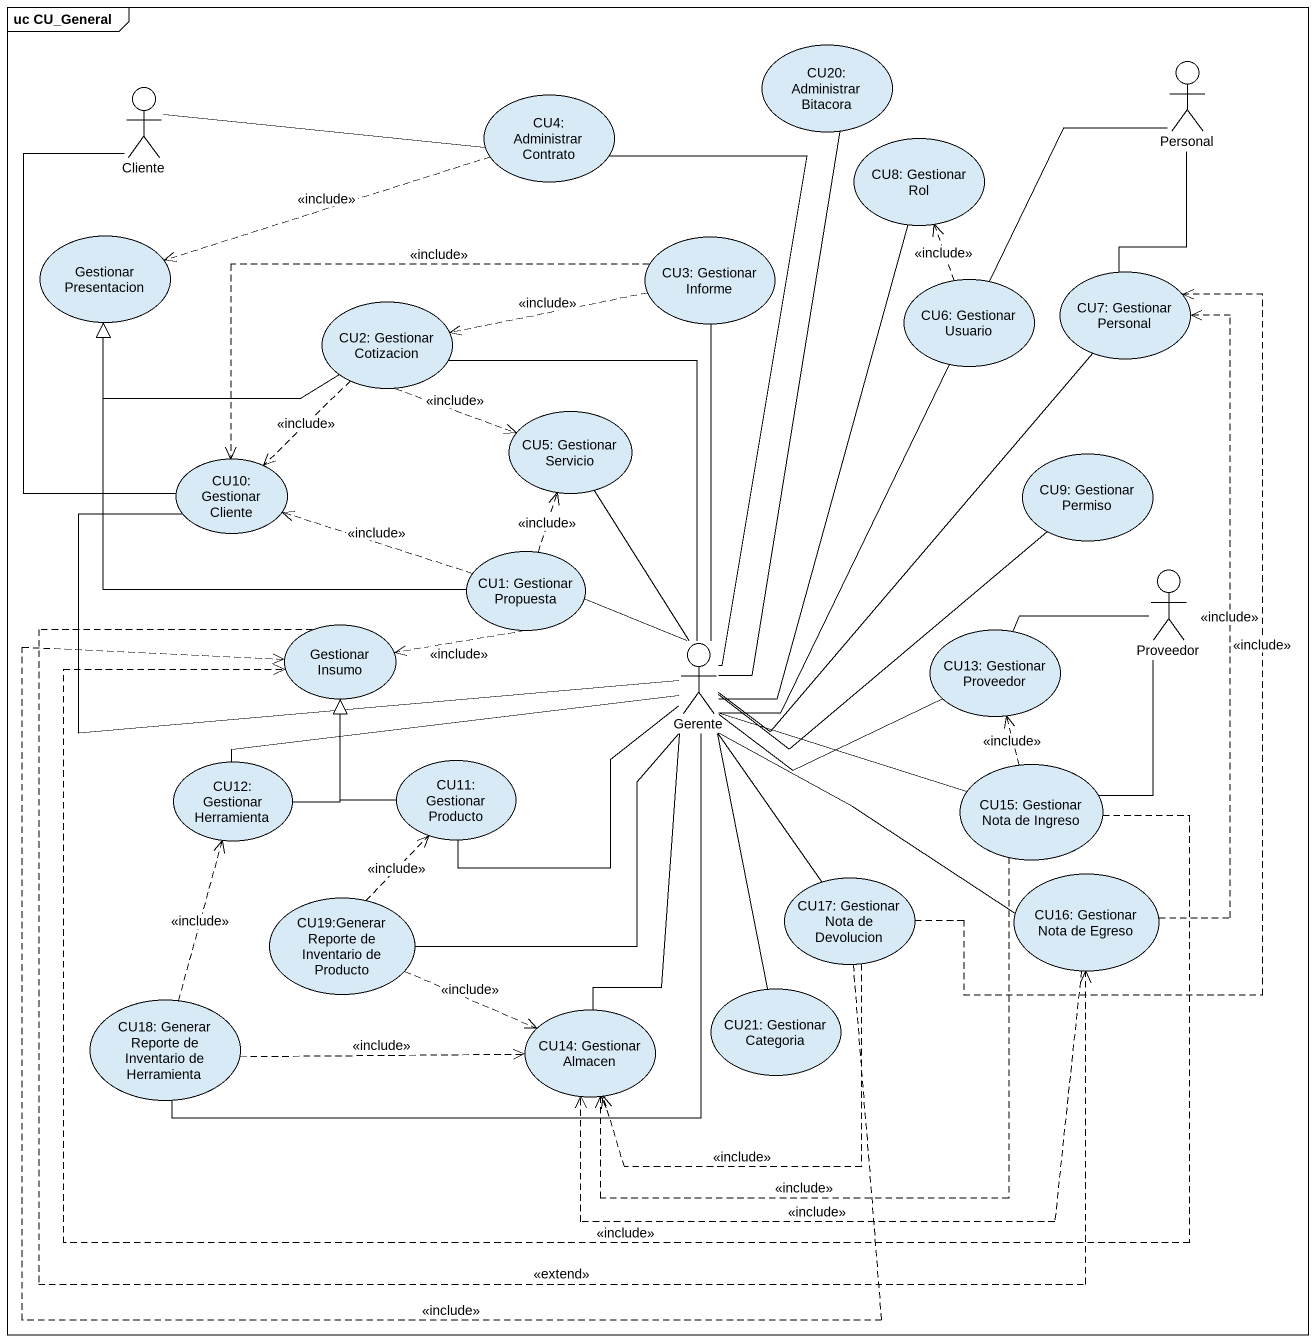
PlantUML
@startuml
mainframe uc CU_General
usecase "CU20: Administrar Bitacora" as CU20_Administrar_Bitacora
actor Cliente
usecase "CU4: Administrar Contrato" as CU4_Administrar_Contrato
actor Personal
usecase "CU8: Gestionar Rol" as CU8_Gestionar_Rol
usecase "Gestionar Presentacion" as Gestionar_Presentacion
usecase "CU3: Gestionar Informe" as CU3_Gestionar_Informe
usecase "CU6: Gestionar Usuario" as CU6_Gestionar_Usuario
usecase "CU7: Gestionar Personal" as CU7_Gestionar_Personal
usecase "CU2: Gestionar Cotizacion" as CU2_Gestionar_Cotizacion
usecase "CU5: Gestionar Servicio" as CU5_Gestionar_Servicio
usecase "CU10: Gestionar Cliente" as CU10_Gestionar_Cliente
usecase "CU9: Gestionar Permiso" as CU9_Gestionar_Permiso
usecase "CU1: Gestionar Propuesta" as CU1_Gestionar_Propuesta
actor Proveedor
usecase "Gestionar Insumo" as Gestionar_Insumo
actor Gerente
usecase "CU13: Gestionar Proveedor" as CU13_Gestionar_Proveedor
usecase "CU12: Gestionar Herramienta" as CU12_Gestionar_Herramienta
usecase "CU11: Gestionar Producto" as CU11_Gestionar_Producto
usecase "CU15: Gestionar Nota de Ingreso" as CU15_Gestionar_Nota_de
usecase "CU19:Generar Reporte de Inventario de Producto" as CU19_Generar_Reporte_de
usecase "CU17: Gestionar Nota de Devolucion" as CU17_Gestionar_Nota_de
usecase "CU16: Gestionar Nota de Egreso" as CU16_Gestionar_Nota_de
usecase "CU18: Generar Reporte de Inventario de Herramienta" as CU18_Generar_Reporte_de
usecase "CU14: Gestionar Almacen" as CU14_Gestionar_Almacen
usecase "CU21: Gestionar Categoria" as CU21_Gestionar_Categoria
CU20_Administrar_Bitacora -- Gerente
Cliente -right- CU4_Administrar_Contrato
CU4_Administrar_Contrato .left.> Gestionar_Presentacion : <<include>>
CU4_Administrar_Contrato -- Gerente
Personal -- CU6_Gestionar_Usuario
CU8_Gestionar_Rol -- Gerente
CU3_Gestionar_Informe .left.> CU2_Gestionar_Cotizacion : <<include>>
CU3_Gestionar_Informe .left.> CU10_Gestionar_Cliente : <<include>>
CU6_Gestionar_Usuario .up.> CU8_Gestionar_Rol : <<include>>
CU6_Gestionar_Usuario -- Gerente
CU7_Gestionar_Personal -up- Personal
CU7_Gestionar_Personal -- Gerente
CU2_Gestionar_Cotizacion -left-|> Gestionar_Presentacion
CU2_Gestionar_Cotizacion .right.> CU5_Gestionar_Servicio : <<include>>
CU2_Gestionar_Cotizacion ..> CU10_Gestionar_Cliente : <<include>>
CU2_Gestionar_Cotizacion -- Gerente
CU10_Gestionar_Cliente -up- Cliente
CU9_Gestionar_Permiso -left- Gerente
CU1_Gestionar_Propuesta -up-|> Gestionar_Presentacion
CU1_Gestionar_Propuesta .up.> CU5_Gestionar_Servicio : <<include>>
CU1_Gestionar_Propuesta .left.> CU10_Gestionar_Cliente : <<include>>
CU1_Gestionar_Propuesta .left.> Gestionar_Insumo : <<include>>
Gestionar_Insumo .right.> CU16_Gestionar_Nota_de : <<extend>>
Gerente -up- CU3_Gestionar_Informe
Gerente -up- CU5_Gestionar_Servicio
Gerente -left- CU10_Gestionar_Cliente
Gerente -up- CU1_Gestionar_Propuesta
Gerente -right- CU13_Gestionar_Proveedor
Gerente -- CU18_Generar_Reporte_de
CU13_Gestionar_Proveedor -right- Proveedor
CU12_Gestionar_Herramienta -up-|> Gestionar_Insumo
CU12_Gestionar_Herramienta -right- Gerente
CU11_Gestionar_Producto -up-|> Gestionar_Insumo
CU11_Gestionar_Producto -right- Gerente
CU15_Gestionar_Nota_de -up- Proveedor
CU15_Gestionar_Nota_de .left.> Gestionar_Insumo : <<include>>
CU15_Gestionar_Nota_de -left- Gerente
CU15_Gestionar_Nota_de .up.> CU13_Gestionar_Proveedor : <<include>>
CU15_Gestionar_Nota_de .left.> CU14_Gestionar_Almacen : <<include>>
CU19_Generar_Reporte_de -up- Gerente
CU19_Generar_Reporte_de .up.> CU11_Gestionar_Producto : <<include>>
CU19_Generar_Reporte_de .right.> CU14_Gestionar_Almacen : <<include>>
CU17_Gestionar_Nota_de .up.> CU7_Gestionar_Personal : <<include>>
CU17_Gestionar_Nota_de .left.> Gestionar_Insumo : <<include>>
CU17_Gestionar_Nota_de -up- Gerente
CU17_Gestionar_Nota_de .left.> CU14_Gestionar_Almacen : <<include>>
CU16_Gestionar_Nota_de .up.> CU7_Gestionar_Personal : <<include>>
CU16_Gestionar_Nota_de -left- Gerente
CU16_Gestionar_Nota_de .left.> CU14_Gestionar_Almacen : <<include>>
CU18_Generar_Reporte_de .up.> CU12_Gestionar_Herramienta : <<include>>
CU18_Generar_Reporte_de .right.> CU14_Gestionar_Almacen : <<include>>
CU14_Gestionar_Almacen -up- Gerente
CU21_Gestionar_Categoria -up- Gerente
@enduml
